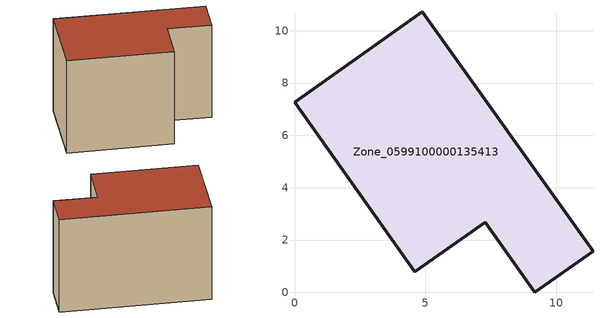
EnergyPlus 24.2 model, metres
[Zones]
Zone_0599100000135413
 floor ground (C_G): 7.29,2.69 4.6,0.79 0,7.26 4.89,10.73 11.41,1.57 9.19,0 z1.68
 wall outside (C_F): 4.89,10.73 0,7.26 4.6,0.79 7.29,2.69 9.19,0 11.41,1.57 4.89,10.73 z1.68:9.52
 roof outside (C_R): 9.19,0 11.41,1.57 4.89,10.73 0,7.26 4.6,0.79 7.29,2.69 z9.52
[BUILDING]
Pand.0599100000135413: North Axis=0; Terrain=City; Loads Convergence Tolerance Value=0.04; Temperature Convergence Tolerance Value=0.4; Solar Distribution=FullExterior; Maximum Number of Warmup Days=25; Minimum Number of Warmup Days=1
[Site:Location]
Rotterdam.The.Hague.AP_ZH_NLD Design_Conditions: Latitude=51.96; Longitude=4.45; Time Zone=1; Elevation=-4.5
[SITE:GROUNDTEMPERATURE:BUILDINGSURFACE]
18, 18, 18, 18, 18, 18, 18, 18, 18, 18, 18, 18
[MATERIAL] Thermal Absorptance=0.9; Solar Absorptance=0.7; Visible Absorptance=0.7
Name | Roughness | Thickness | Conductivity | Density | Specific Heat
G.TI.1975-1991 | MediumSmooth | 0.15 | 0.288461 | 540 | 1210
F.TI.1975-1991 | Rough | 0.3 | 0.230769 | 1920 | 840
R.TI.1975-1991 | MediumRough | 0.2 | 0.153846 | 1500 | 1000
[CONSTRUCTION]
C_G: G.TI.1975-1991
C_F: F.TI.1975-1991
C_R: R.TI.1975-1991
[ZONE]
Zone_0599100000135413: Type=1; Multiplier=1; Ceiling Height=Autocalculate; Volume=Autocalculate; Floor Area=autocalculate; Part of Total Floor Area=Yes
[ZONEINFILTRATION:DESIGNFLOWRATE]
Infil_Zone_0599100000135413: Zone or ZoneList or Space or SpaceList=Zone_0599100000135413; Schedule=AlwaysOn; Design Flow Rate Calculation Method=Flow/Area; Flow Rate per Floor Area=0.003; Constant Term Coefficient=1; Temperature Term Coefficient=0; Velocity Term Coefficient=0; Velocity Squared Term Coefficient=0
[HVACTEMPLATE:ZONE:IDEALLOADSAIRSYSTEM]
Zone_0599100000135413: Maximum Heating Supply Air Temperature=50; Minimum Cooling Supply Air Temperature=13; Maximum Heating Supply Air Humidity Ratio=0.0156; Minimum Cooling Supply Air Humidity Ratio=0.0077; Heating Limit=NoLimit; Cooling Limit=NoLimit; Dehumidification Control Type=ConstantSensibleHeatRatio; Cooling Sensible Heat Ratio=0.7; Dehumidification Setpoint=60; Humidification Control Type=None; Humidification Setpoint=30; Outdoor Air Method=None; Outdoor Air Flow Rate per Person=0.00944; Outdoor Air Flow Rate per Zone Floor Area=0; Outdoor Air Flow Rate per Zone=0; Demand Controlled Ventilation Type=None; Outdoor Air Economizer Type=NoEconomizer; Heat Recovery Type=None; Sensible Heat Recovery Effectiveness=0.7; Latent Heat Recovery Effectiveness=0.65
[ZONECONTROL:THERMOSTAT]
ThermostatControl_Zone_0599100000135413: Zone or ZoneList=Zone_0599100000135413; Control Type Schedule=DualSetpointControlType; Control 1=Thermostat_Zone_0599100000135413; Temperature Difference Between Cutout And Setpoint=0
[THERMOSTATSETPOINT:DUALSETPOINT]
Thermostat_Zone_0599100000135413: Heating Setpoint Temperature Schedule=HeatingSetpoint_Zone_0599100000135413; Cooling Setpoint Temperature Schedule=CoolingSetpoint_Zone_0599100000135413
[SCHEDULE:COMPACT]
HeatingSetpoint_Zone_0599100000135413: Through: 12/31, For: AllDays, Until: 24:00, 21
CoolingSetpoint_Zone_0599100000135413: Through: 12/31, For: AllDays, Until: 24:00, 24
DualSetpointControlType: Through: 12/31, For: AllDays, Until: 24:00, 4
AlwaysOn: Through: 12/31, For: AllDays, Until: 24:00, 1
